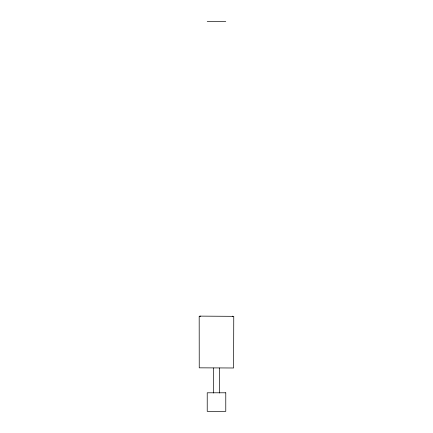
<?xml version="1.0" encoding="UTF-8"?>
<svg xmlns="http://www.w3.org/2000/svg" width="433" height="433" viewBox="0 0 433 433"><rect width="100%" height="100%" fill="white"/><g stroke="black" fill="none" stroke-linecap="round" stroke-linejoin="round"><path stroke-width="0.65" d="M213.409 393.018L213.409 368.05M219.591 393.018L219.591 368.05M232.397 316.334L232.77 316.117M207.223 21.65L225.777 21.65M200.23 316.117L200.603 316.334M199.18 316.55L199.24 367.834L233.604 367.99L233.76 316.334L199.613 316.117L199.18 316.55M225.777 392.791L207.223 392.791L207.223 411.35L225.777 411.35L225.777 392.791"/></g></svg>
